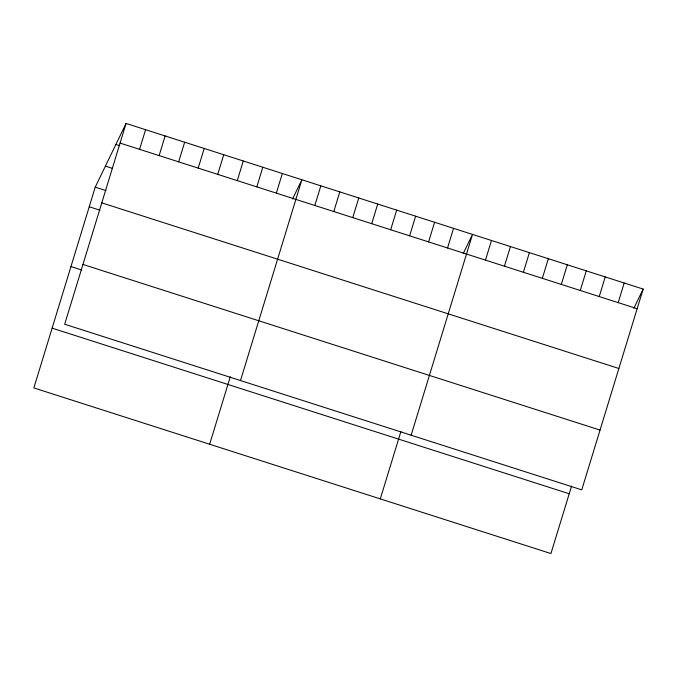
<?xml version="1.0" encoding="UTF-8"?>
<svg xmlns="http://www.w3.org/2000/svg" width="677" height="677" viewBox="0 0 677 677"><rect width="100%" height="100%" fill="white"/><g stroke="black" fill="none" stroke-linecap="round" stroke-linejoin="round"><path stroke-width="1.02" d="M126.066 123.442L64.679 324.232L581.763 489.86L643.15 289.071L126.066 123.442L95.237 187.14L33.85 387.929L550.934 553.558L571.566 486.078M139.597 149.338L145.597 129.705M159.129 155.592L165.137 135.959M178.669 161.854L184.669 142.212M198.2 168.108L204.2 148.475M217.732 174.37L223.74 154.728M237.272 180.624L243.271 160.991M256.803 186.877L262.803 167.244M276.334 193.14L282.343 173.498M209.658 444.239L230.29 376.759M240.487 380.55L301.874 179.76L292.549 199.03M314.83 205.47L320.839 185.828M333.795 211.537L339.795 191.904M352.751 217.613L358.751 197.98M371.707 223.689L377.715 204.048M390.671 229.757L396.671 210.124M409.627 235.833L415.636 216.2M428.592 241.909L434.592 222.268M447.548 247.977L453.556 228.344M380.296 498.898L400.928 431.418M411.125 435.209L472.512 234.411L463.186 253.68M485.468 260.12L491.468 240.487M504.433 266.196L510.433 246.563M523.389 272.272L529.389 252.631M542.345 278.34L548.353 258.707M561.309 284.416L567.309 264.783M580.265 290.492L586.274 270.851M599.23 296.56L605.23 276.927M618.186 302.636L624.194 282.994M633.824 308.34L643.15 289.071M120.066 143.084L637.15 308.704M115.894 144.463L119.804 145.716M105.409 166.119L112.247 168.311M95.237 187.14L105.984 190.575M101.787 202.863L618.871 368.491M89.237 206.773L99.976 210.217M82.958 264.453L600.042 430.081M70.958 266.552L81.705 269.996M52.129 328.15L569.213 493.77"/></g></svg>
